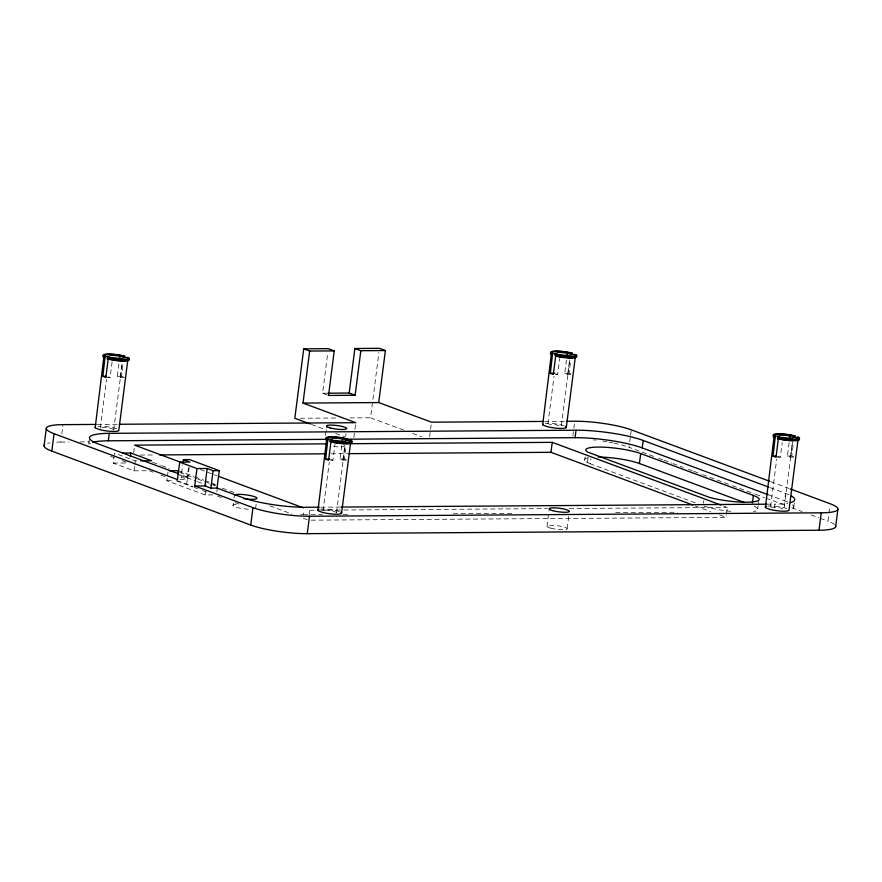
<?xml version="1.0" encoding="UTF-8"?>
<svg xmlns="http://www.w3.org/2000/svg" width="882" height="882" viewBox="0 0 882 882"><rect width="100%" height="100%" fill="white"/><g stroke="black" fill="none" stroke-linecap="round" stroke-linejoin="round"><path stroke-width="0.66" stroke-dasharray="4.41 3.31" d="M56.702 442.169A40.793 7.221 7.3 0 1 60.77 442.069L61.112 439.379M61.795 434.021L62.997 424.639M88.707 443.867L89.347 438.894M100.272 428.134L106.535 379.282M105.829 377.441L110.129 377.419L112.168 361.488M124.516 377.32L120.217 377.353L117.24 376.25L118.949 362.976M120.217 377.353L122.091 362.745M113.723 429.865A6.836 1.213 7.3 0 0 113.767 429.556L122.289 363.053M123.304 376.768L121.551 376.217L123.26 362.888M146.269 470.745L133.987 470.823L113.172 463.083L113.811 458.111M113.965 456.865L114.451 453.127L135.266 460.867L137.989 460.845M133.656 452.609L134.461 446.391M133.987 470.823L134.626 465.85M134.781 464.605L135.266 460.867M212.794 494.879L205.12 494.934L166.885 480.723L168.01 472.013M189.244 467.438L187.69 479.499L181.152 477.063L182.695 465.001M188.494 467.647L187.293 477.03L181.152 477.063M186.631 484.604L187.59 477.14L179.586 474.163M205.12 494.934L205.594 491.197M216.851 491.924L217.325 488.187M233.024 505.618L233.344 503.126M233.984 498.143L234.303 495.662M255.67 507.988L256.144 504.261M300.663 514.735A46.029 8.147 7.3 0 0 303.232 514.768L303.86 509.796M327.332 394.993L322.58 393.229L327.762 352.734M309.097 515.198L309.736 510.226L307.157 509.267M325.359 435.631L326.56 426.249M323.044 510.932L329.295 462.069M330.739 460.217L332.889 460.206L334.94 444.274M346.207 460.117L342.977 460.139L340.011 459.037L341.709 445.763M345.678 436.414L346.02 433.735M342.977 460.139L344.851 445.542M336.494 512.663A6.836 1.213 7.3 0 0 336.538 512.343L345.049 445.851M346.064 459.555L344.311 459.004L346.02 445.675M353.903 437.428L354.762 430.725M354.939 429.391L355.622 424.022M403.747 430.107L370.55 417.781L378.918 352.425M429.622 436.921L431.331 423.514M547.942 423.79L554.028 376.294M555.473 374.442L557.622 374.431L559.662 358.5M570.941 374.343L567.71 374.354L564.734 373.251L566.442 359.977M547.005 526.433L549.232 509.013M567.71 374.354L569.585 359.757M569.783 360.065L561.272 426.568L557.281 425.08A6.836 1.213 7.3 0 0 549.243 424.429M570.797 373.781L569.044 373.229L570.753 359.889M572.859 435.962L574.414 423.9M567.148 528.55L568.692 516.488M584.678 460.503L585.163 456.766M587.478 462.543L588.118 457.571M695.303 502.85L590.312 463.833L590.951 458.861M653.595 456.38L629.053 447.262L629.561 443.249M629.737 441.904L630.421 436.546M630.597 435.201L631.28 429.843M703.296 503.214L703.616 500.733M311.203 520.159L726.073 517.381L726.393 514.901M726.559 513.655L727.352 507.426L723.494 505.992M757.726 508.716L758.046 506.224M758.2 504.978L758.685 501.252M770.636 506.544L776.722 459.048M777.086 457.207L780.316 457.185L782.191 442.588M774.451 507.867L774.936 504.129A48.444 8.577 7.3 0 0 787.659 503.236M793.635 457.097L790.404 457.119L787.428 456.016L789.125 442.742M787.968 502.211A48.444 8.577 7.3 0 0 784.605 500.844L785.564 493.369L770.173 487.647M790.404 457.119L792.279 442.51M792.653 441.463L783.955 509.322L779.975 507.845A6.836 1.213 7.3 0 0 770.504 507.591M793.491 456.534L791.738 455.983L793.447 442.654M793.767 507.282L794.726 499.818M834.559 524.581A40.793 7.221 7.3 0 0 827.955 521.185L829.841 506.444M117.24 376.25L121.551 376.217M564.734 373.251L569.044 373.229M322.58 393.229L327.895 393.196M300.343 418.244L338.886 417.991M349.9 417.914L370.55 417.781M97.362 424.407L117.99 424.275M544.448 421.42L565.108 421.287M60.77 442.069L69.017 442.014M80.008 441.937L89.633 441.871M140.216 455.057L155.32 454.958M331.158 453.778L347.651 453.668M787.428 456.016L791.738 455.983M340.011 459.037L344.311 459.004M113.172 463.083L126.821 462.995M180.016 479.543L187.69 479.499M166.885 480.723L174.559 480.679M210.236 484.957L216.63 484.913L210.258 482.542M320.695 507.194L341.345 507.062M766.678 504.184L774.936 504.129M309.736 510.226L319.35 510.16M320.717 510.149L547.391 508.627M569.375 508.484L727.352 507.426M303.232 514.768L322.492 514.647M343.142 514.504L348.655 514.471M453.26 513.765L513.82 513.357M615.68 512.663L677.619 512.244M557.622 374.431L555.693 373.88M780.316 457.185L777.538 456.248M110.129 377.419L108.199 376.868M332.889 460.206L330.959 459.654M564.138 425.797L561.999 425.124A11.984 2.117 7.3 0 0 545.274 423.36M786.832 508.55L784.693 507.878A11.984 2.117 7.3 0 0 767.968 506.125M704.001 506.025L708.433 507.415A30.594 5.413 7.3 0 0 730.715 511.362M116.644 428.784L114.506 428.112A11.984 2.117 7.3 0 0 97.781 426.359M339.405 511.571L337.266 510.899A11.984 2.117 7.3 0 0 320.552 509.146M770.769 481.682L788.85 488.396M767.935 494.637L784.605 500.844M658.755 458.309L662.636 459.743M663.926 460.228L671.676 463.105M672.966 463.579L683.296 467.427M688.467 469.345L692.337 470.79M693.627 471.264L701.377 474.141M702.667 474.626L731.09 485.188M732.38 485.662L754.331 493.821M755.62 494.306L764.661 497.668M765.962 498.143L786.623 505.827M791.793 507.745L802.124 511.582M811.164 514.945L818.915 517.822M820.205 518.307L827.955 521.185M695.17 505.904L710.627 511.648M719.635 514.989L726.073 517.381M412.677 433.437L421.618 436.755M311.434 424.451L326.748 430.14M335.689 433.47L344.619 436.788M200.28 469.544L213.157 474.329M214.447 474.814L217.027 475.773M178.396 470.701L193.687 476.39M194.966 476.864L203.885 480.172M205.153 480.646L208.979 482.068M152.652 462.278L160.381 465.145M161.671 465.63L169.399 468.496M179.696 472.322L196.432 478.551M197.722 479.025L211.889 484.284M213.179 484.769L215.748 485.728M222.187 488.121L228.625 490.513M229.915 490.987L235.064 492.906M269.826 505.816L291.722 513.952M303.309 518.263L307.168 519.696M179.63 475.034L196.201 481.186M197.48 481.66L206.399 484.979M177.117 480.657L192.408 486.346M110.603 456.347L114.462 457.78M122.201 460.658L127.35 462.576M149.256 470.712L153.126 472.146M160.855 475.023L166.014 476.942M176.323 480.767L192.827 486.908M194.062 487.36L197.788 488.749M202.739 490.59L206.454 491.969M217.622 496.114L221.371 497.514M235.119 502.619L238.868 504.008M590.312 463.833L586.53 462.113A30.594 5.413 7.3 0 1 588.989 457.604M336.538 512.343L332.547 510.865A6.836 1.213 7.3 0 0 323.584 510.369M113.767 429.556L109.787 428.079A6.836 1.213 7.3 0 0 100.316 427.825M47.584 443.359A40.793 7.221 7.3 0 1 50.053 442.819M593.399 439.864A40.793 7.221 7.3 0 1 596.045 440.173M602.638 441.077A40.793 7.221 7.3 0 1 607.808 441.926M609.065 442.158A40.793 7.221 7.3 0 1 612.769 442.874M613.971 443.128A40.793 7.221 7.3 0 1 629.053 447.262M248.426 509.223A11.477 2.029 7.3 0 1 234.347 506.544A11.477 2.029 7.3 0 1 237.655 504.317M792.455 504.879A48.444 8.577 7.3 0 1 791.804 509.267M89.126 444.054A48.444 8.577 7.3 0 1 90.515 443.128M785.564 493.369A48.444 8.577 7.3 0 1 788.916 494.747M754.209 506.246A30.594 5.413 7.3 0 1 753.415 511.604M343.859 445.256A10.209 1.808 7.3 0 1 332.812 446.336M550.699 528.12A10.209 1.808 7.3 0 0 567.082 529.024A10.209 1.808 7.3 0 0 553.444 525.341A10.209 1.808 7.3 0 0 550.699 528.12"/><path stroke-width="1.32" d="M44.1 445.697L46.327 428.277M835.463 525.628A40.793 7.221 7.3 0 1 819.003 530.236L307.245 533.665A40.793 7.221 7.3 0 1 250.72 525.044L51.818 451.121L54.045 433.701A40.793 7.221 7.3 0 1 62.997 424.639L95.995 424.418M95.201 427.605L103.944 356.24A13.263 2.348 7.3 0 1 108.497 354.046A13.263 2.348 7.3 0 1 124.516 356.108L124.858 357.508L123.557 357.43M107.461 357.574L107.957 357.728A13.263 2.348 7.3 0 0 123.976 359.801A13.263 2.348 7.3 0 0 128.529 357.596L122.984 357.629A6.836 1.213 7.3 0 1 113.48 357.695L107.461 357.574L107.295 358.82L108.21 358.776L105.829 377.441L102.852 376.338L105.134 356.306A11.984 2.117 7.3 0 1 109.247 354.321A11.984 2.117 7.3 0 1 123.723 356.185L125.012 356.262M92.687 442.334A48.444 8.577 7.3 0 1 108.343 440.802L109.302 433.338L576.034 430.218A48.444 8.577 7.3 0 1 643.165 440.449L768.884 487.173M119.456 358.985L119.798 356.339L124.097 356.306L123.943 357.552M127.725 360.771L118.85 430.085A11.984 2.117 7.3 0 1 112.698 431.43A11.984 2.117 7.3 0 1 99.545 429.578L95.929 428.233A11.984 2.117 7.3 0 1 95.278 427.053M130.338 456.755L130.823 453.017L122.631 453.072M177.921 474.439L178.396 470.701L169.443 470.768M183.037 462.322L183.379 459.643L189.928 462.08L179.696 462.146L177.458 479.565L54.045 433.701M790.151 488.882L830.183 503.765A40.793 7.221 7.3 0 1 821.23 512.817L309.483 516.246A40.793 7.221 7.3 0 1 252.947 507.624L194.713 485.971L196.94 468.551L179.696 462.146M319.328 507.205L304.18 507.304A46.029 8.147 7.3 0 1 241.073 497.007L217.027 488.077L210.886 488.121L204.944 485.905L207.171 468.485L196.94 468.551M210.886 488.121L213.124 470.69L207.171 468.485M217.027 488.077L219.254 470.657L189.52 459.599L183.379 459.643M250.72 525.044L252.947 507.624M355.126 395.257L349.184 393.052L354.884 348.5L360.837 350.716L355.126 395.257L328.523 395.445L334.234 350.893L328.28 348.677L303.728 348.842L294.831 418.277L310.155 423.977M119.357 424.264L355.788 422.687L303.011 403.074L309.67 351.058L303.728 348.842M307.245 533.665L309.483 516.246M317.961 510.391L326.715 439.038A13.263 2.348 7.3 0 1 331.268 436.833A13.263 2.348 7.3 0 1 347.288 438.894L347.618 440.294L346.328 440.217M330.221 440.372L330.717 440.526A13.263 2.348 7.3 0 0 346.736 442.588A13.263 2.348 7.3 0 0 351.29 440.383L345.755 440.416A6.836 1.213 7.3 0 1 336.24 440.482L330.221 440.372L330.066 441.606L330.982 441.573L328.589 460.239L325.612 459.125L327.906 439.104A11.984 2.117 7.3 0 1 332.018 437.108A11.984 2.117 7.3 0 1 346.483 438.971L347.784 439.049M342.216 441.772L342.558 439.126L346.869 439.093L346.703 440.339M341.61 512.883L350.496 443.558M543.069 421.431L431.507 422.18L378.731 402.567L385.39 350.551L379.447 348.335L354.884 348.5M542.695 424.617L551.437 353.252A13.263 2.348 7.3 0 1 555.991 351.058A13.263 2.348 7.3 0 1 572.021 353.12L572.352 354.52L571.051 354.443M555.715 355.788L553.323 374.453L550.346 373.351L552.639 353.318A11.984 2.117 7.3 0 1 556.74 351.334A11.984 2.117 7.3 0 1 571.216 353.197L572.506 353.274M554.954 354.586L555.451 354.74A13.263 2.348 7.3 0 0 571.47 356.802A13.263 2.348 7.3 0 0 576.023 354.608L570.478 354.641A6.836 1.213 7.3 0 1 560.974 354.707L554.954 354.586L555.285 355.986A13.263 2.348 7.3 0 0 569.849 358.037A13.263 2.348 7.3 0 0 576.663 356.548M692.602 504.945L550.963 452.312L552.242 442.356L350.297 443.701M566.95 355.997L567.291 353.34L571.591 353.318L571.437 354.564M566.343 427.097L575.395 356.416M346.527 439.203L575.075 437.681L576.034 430.218M744.408 502.52L639.428 463.502L640.696 453.557A30.594 5.413 7.3 0 0 601.656 447.119A30.594 5.413 7.3 0 0 587.809 452.157L709.712 497.459A30.594 5.413 7.3 0 0 749.711 502.134A30.594 5.413 7.3 0 0 753.371 495.419L640.696 453.557M767.935 494.637L642.206 447.913L643.165 440.449M752.412 502.894L753.371 495.419M765.389 507.37L774.131 436.017A13.263 2.348 7.3 0 1 778.685 433.812A13.263 2.348 7.3 0 1 794.704 435.873L795.046 437.274L793.745 437.196M777.648 437.34L778.144 437.505A13.263 2.348 7.3 0 0 794.164 439.567A13.263 2.348 7.3 0 0 798.717 437.362L793.172 437.395A6.836 1.213 7.3 0 1 783.668 437.461L777.648 437.34L777.483 438.586L778.398 438.541L776.006 457.218L773.04 456.104L775.322 436.072A11.984 2.117 7.3 0 1 779.434 434.087A11.984 2.117 7.3 0 1 793.91 435.951L795.2 436.028M789.644 438.751L789.985 436.105L794.285 436.072L794.131 437.318M797.096 438.42L797.526 437.296A11.984 2.117 7.3 0 1 793.414 439.28A11.984 2.117 7.3 0 1 778.938 437.417L778.563 437.307M798.089 439.17L789.037 509.862A11.984 2.117 7.3 0 1 782.885 511.196A11.984 2.117 7.3 0 1 769.732 509.344L766.105 507.999A11.984 2.117 7.3 0 1 766.348 506.4M798.21 438.453L798.375 437.207M819.003 530.236L821.23 512.817M835.673 526.609L837.9 509.19M309.67 351.058L334.234 350.893M360.837 350.716L385.39 350.551M102.852 376.338L106.083 376.316M550.346 373.351L554.657 373.318M327.895 393.196L349.184 393.052M303.011 403.074L378.731 402.567M566.487 421.276L574.755 421.221A40.793 7.221 7.3 0 1 631.28 429.843L769.479 481.197M108.343 440.802L325.877 439.346M326.946 443.855L134.615 445.145L180.975 462.366M159.444 454.925L325.667 453.811M349.018 453.657L550.963 452.312M773.04 456.104L776.27 456.082M325.612 459.125L329.923 459.103M140.723 460.834L151.638 460.757L130.823 453.017M213.124 470.69L219.254 470.657M194.713 485.971L204.944 485.905M341.345 507.062L766.678 504.184M551.79 353.406L556.983 353.219A6.836 1.213 7.3 0 1 566.498 353.153L567.291 353.34M104.285 356.405L109.489 356.207A6.836 1.213 7.3 0 1 118.993 356.152L119.798 356.339M774.473 436.171L779.677 435.973A6.836 1.213 7.3 0 1 789.181 435.917L789.985 436.105M327.057 439.192L332.249 439.004A6.836 1.213 7.3 0 1 341.764 438.938L342.558 439.126M555.869 354.542L556.255 354.663A11.984 2.117 7.3 0 0 570.72 356.526A11.984 2.117 7.3 0 0 574.832 354.542L574.568 354.421M777.483 438.586L777.979 438.74A13.263 2.348 7.3 0 0 793.998 440.813A13.263 2.348 7.3 0 0 798.552 438.608M108.376 357.541L108.751 357.651A11.984 2.117 7.3 0 0 123.226 359.514A11.984 2.117 7.3 0 0 127.339 357.53L127.074 357.408M107.295 358.82L107.791 358.974A13.263 2.348 7.3 0 0 123.811 361.036A13.263 2.348 7.3 0 0 128.364 358.842M331.136 440.327L331.522 440.438A11.984 2.117 7.3 0 0 345.987 442.301A11.984 2.117 7.3 0 0 350.099 440.316L349.834 440.195M330.066 441.606L330.563 441.761A13.263 2.348 7.3 0 0 346.582 443.833A13.263 2.348 7.3 0 0 351.135 441.628M552.242 442.356L720.914 505.033M218.317 476.247L303.298 507.834M178.296 473.689L98.663 444.087A48.444 8.577 7.3 0 1 109.302 433.338M775.168 437.318L773.977 437.252A13.263 2.348 7.3 0 1 774.242 435.476M104.98 357.552L103.789 357.486A13.263 2.348 7.3 0 1 104.054 355.711M51.818 451.121A40.793 7.221 7.3 0 1 44.585 444.804M234.38 495.133A11.477 2.029 7.3 0 1 247.401 495.045A11.477 2.029 7.3 0 1 256.86 498.562A11.477 2.029 7.3 0 1 243.84 498.65M575.075 437.681A48.444 8.577 7.3 0 1 642.206 447.913M791.551 496.103A48.444 8.577 7.3 0 1 790.592 502.597M565.616 426.469A11.984 2.117 7.3 0 1 561.503 428.454A11.984 2.117 7.3 0 1 547.038 426.59L543.422 425.245A11.984 2.117 7.3 0 1 542.772 424.066M340.882 512.244A11.984 2.117 7.3 0 1 336.781 514.228A11.984 2.117 7.3 0 1 322.305 512.365L318.689 511.031A11.984 2.117 7.3 0 1 318.931 509.421M575.318 356.967A11.984 2.117 7.3 0 1 574.436 357.386M572.815 357.662A11.984 2.117 7.3 0 1 567.832 357.695M564.811 357.453A11.984 2.117 7.3 0 1 556.09 355.909M551.746 353.936A11.984 2.117 7.3 0 0 552.474 354.564L551.283 354.498A13.263 2.348 7.3 0 1 550.566 353.186M798.001 439.721A11.984 2.117 7.3 0 1 797.13 440.151M787.505 440.217A11.984 2.117 7.3 0 1 778.784 438.663M349.702 443.172A11.984 2.117 7.3 0 1 340.088 443.238M336.979 442.83A11.984 2.117 7.3 0 1 334.002 442.312M327.024 439.71A11.984 2.117 7.3 0 0 327.74 440.339L326.549 440.272A13.263 2.348 7.3 0 1 326.814 438.497M350.661 442.191A11.984 2.117 7.3 0 1 350.584 442.742M598.106 457.041A30.594 5.413 7.3 0 1 639.428 463.502M126.942 360.385A11.984 2.117 7.3 0 1 111.242 359.514M552.937 510.7A10.209 1.808 7.3 0 0 569.309 511.593A10.209 1.808 7.3 0 0 555.682 507.922A10.209 1.808 7.3 0 0 552.937 510.7M330.254 427.935A10.209 1.808 7.3 0 0 346.637 428.839A10.209 1.808 7.3 0 0 332.999 425.157A10.209 1.808 7.3 0 0 330.254 427.935"/></g></svg>
